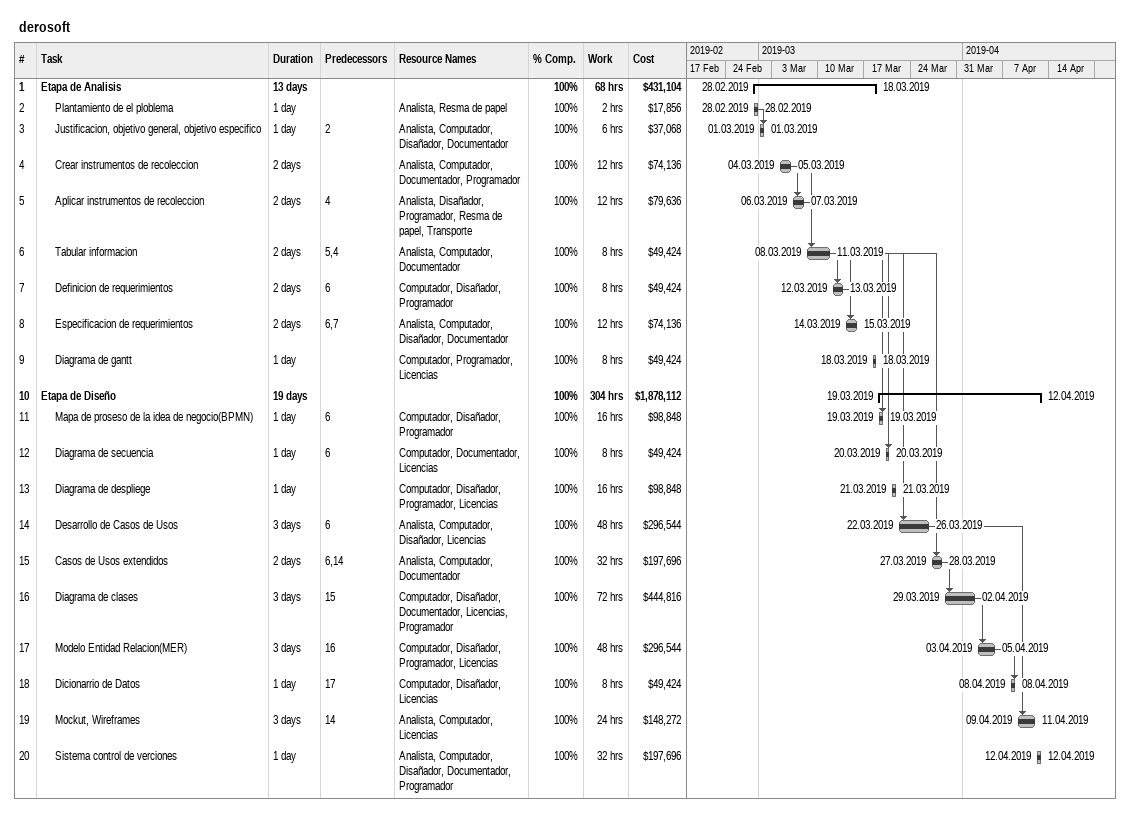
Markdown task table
derosoft

| ID | Level | Task | Duration | Start | Finish | Predecessors | Resources | % complete | Work (h) | Cost ($) |
|---|---|---|---|---|---|---|---|---|---|---|
| 1 | 1 | **Etapa de Analisis** | 13d | 2019-02-28 | 2019-03-18 |  |  | 100 | 68 | 431104 |
| 2 | 2 | Plantamiento de el ploblema | 1d | 2019-02-28 | 2019-02-28 |  | Analista, Resma de papel | 100 | 2 | 17856 |
| 3 | 2 | Justificacion, objetivo general, objetivo especifico | 1d | 2019-03-01 | 2019-03-01 | 2 | Analista, Computador, Disañador, Documentador | 100 | 6 | 37068 |
| 4 | 2 | Crear instrumentos de recoleccion | 2d | 2019-03-04 | 2019-03-05 |  | Analista, Computador, Documentador, Programador | 100 | 12 | 74136 |
| 5 | 2 | Aplicar instrumentos de recoleccion | 2d | 2019-03-06 | 2019-03-07 | 4 | Analista, Disañador, Programador, Resma de papel, Transporte | 100 | 12 | 79636 |
| 6 | 2 | Tabular informacion | 2d | 2019-03-08 | 2019-03-11 | 5, 4 | Analista, Computador, Documentador | 100 | 8 | 49424 |
| 7 | 2 | Definicion de requerimientos | 2d | 2019-03-12 | 2019-03-13 | 6 | Computador, Disañador, Programador | 100 | 8 | 49424 |
| 8 | 2 | Especificacion de requerimientos | 2d | 2019-03-14 | 2019-03-15 | 6, 7 | Analista, Computador, Disañador, Documentador | 100 | 12 | 74136 |
| 9 | 2 | Diagrama de gantt | 1d | 2019-03-18 | 2019-03-18 |  | Computador, Programador, Licencias | 100 | 8 | 49424 |
| 10 | 1 | **Etapa de Diseño** | 19d | 2019-03-19 | 2019-04-12 |  |  | 100 | 304 | 1878112 |
| 11 | 2 | Mapa de proseso de la idea de negocio(BPMN) | 1d | 2019-03-19 | 2019-03-19 | 6 | Computador, Disañador, Programador | 100 | 16 | 98848 |
| 12 | 2 | Diagrama de secuencia | 1d | 2019-03-20 | 2019-03-20 | 6 | Computador, Documentador, Licencias | 100 | 8 | 49424 |
| 13 | 2 | Diagrama de despliege | 1d | 2019-03-21 | 2019-03-21 |  | Computador, Disañador, Programador, Licencias | 100 | 16 | 98848 |
| 14 | 2 | Desarrollo de Casos de Usos | 3d | 2019-03-22 | 2019-03-26 | 6 | Analista, Computador, Disañador, Licencias | 100 | 48 | 296544 |
| 15 | 2 | Casos de Usos extendidos | 2d | 2019-03-27 | 2019-03-28 | 6, 14 | Analista, Computador, Documentador | 100 | 32 | 197696 |
| 16 | 2 | Diagrama de clases | 3d | 2019-03-29 | 2019-04-02 | 15 | Computador, Disañador, Documentador, Licencias, Programador | 100 | 72 | 444816 |
| 17 | 2 | Modelo Entidad Relacion(MER) | 3d | 2019-04-03 | 2019-04-05 | 16 | Computador, Disañador, Programador, Licencias | 100 | 48 | 296544 |
| 18 | 2 | Dicionarrio de Datos | 1d | 2019-04-08 | 2019-04-08 | 17 | Computador, Disañador, Licencias | 100 | 8 | 49424 |
| 19 | 2 | Mockut, Wireframes | 3d | 2019-04-09 | 2019-04-11 | 14 | Analista, Computador, Licencias | 100 | 24 | 148272 |
| 20 | 2 | Sistema control de verciones | 1d | 2019-04-12 | 2019-04-12 |  | Analista, Computador, Disañador, Documentador, Programador | 100 | 32 | 197696 |
